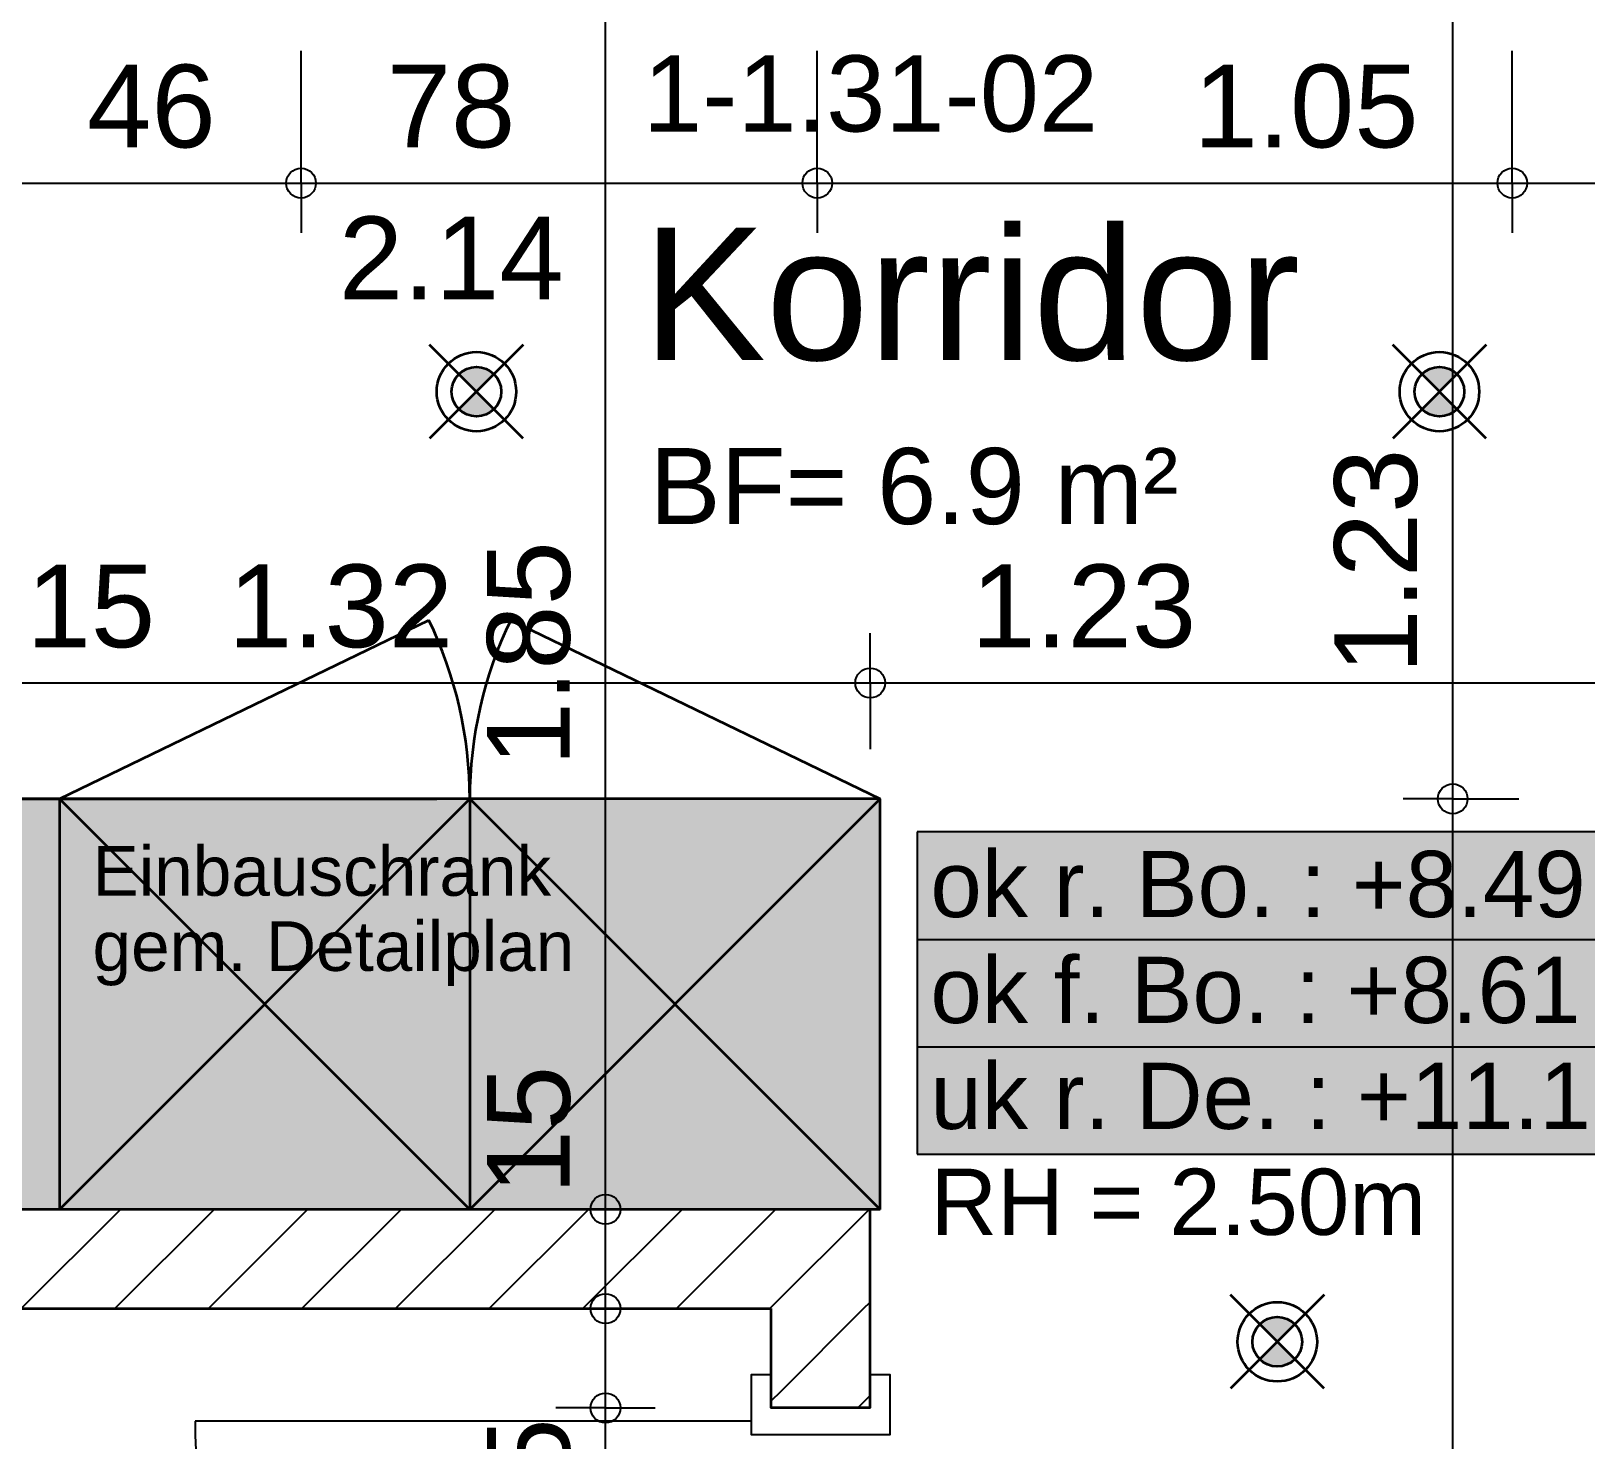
# Model space of a CAD drawing. Header units: centimetres. Extents: x 0.3 to 84.3, y 0.3 to 59.7.
# Drawn here: x 36.784 to 41.482, y 36.198 to 40.453 of the extents above; entities that cross this region are included whole.
import ezdxf

# ---------------------------------------------------------------- set-up
doc = ezdxf.new("R2010")
doc.units = ezdxf.units.CM
doc.linetypes.add('AUSGEZOGEN', pattern=[0])
for name, color, linetype, lineweight in [('Einbaumoebel', 7, 'AUSGEZOGEN', 25), ('Raumbezeichnung', 7, 'AUSGEZOGEN', 35), ('Text Koten', 7, 'AUSGEZOGEN', 50), ('Text Werkplan Ausfuehrung', 7, 'AUSGEZOGEN', 50), ('Tuerzarge', 7, 'AUSGEZOGEN', 25), ('Wand Mauerwerk tragend', 7, 'AUSGEZOGEN', 35), ('Werkplan- Ausfuehrungsmasse', 7, 'AUSGEZOGEN', 25)]:
    doc.layers.add(name, color=color, linetype=linetype, lineweight=lineweight)
doc.layers.add('Elektro Apparate', color=7, linetype='AUSGEZOGEN', lineweight=35, true_color=0x656565)
doc.styles.add('ARIAL', font='ARIAL.TTF')

msp = doc.modelspace()

# ---------------------------------------------------------------- hatches: boundary and pattern name
at = {"layer": 'Elektro Apparate', "linetype": 'AUSGEZOGEN', "lineweight": 35}
h = msp.add_hatch(color=40, dxfattribs=at)
h.paths.add_polyline_path([(38.077, 39.311), (38.13, 39.364), (38.183, 39.311), (38.1768, 39.3054), (38.1467, 39.2909), (38.1133, 39.2909), (38.0832, 39.3054)], flags=16)
h.paths.add_polyline_path([(38.183, 39.417), (38.13, 39.364), (38.077, 39.417), (38.0832, 39.4226), (38.1133, 39.4371), (38.1467, 39.4371), (38.1768, 39.4226)], flags=16)
h = msp.add_hatch(color=40, dxfattribs=at)
h.paths.add_polyline_path([(40.987, 39.311), (41.04, 39.364), (41.093, 39.311), (41.0868, 39.3054), (41.0567, 39.2909), (41.0233, 39.2909), (40.9932, 39.3054)], flags=16)
h.paths.add_polyline_path([(41.093, 39.417), (41.04, 39.364), (40.987, 39.417), (40.9932, 39.4226), (41.0233, 39.4371), (41.0567, 39.4371), (41.0868, 39.4226)], flags=16)
h = msp.add_hatch(color=40, dxfattribs=at)
h.paths.add_polyline_path([(40.497, 36.441), (40.55, 36.494), (40.603, 36.441), (40.5968, 36.4354), (40.5667, 36.4209), (40.5333, 36.4209), (40.5032, 36.4354)], flags=16)
h.paths.add_polyline_path([(40.603, 36.547), (40.55, 36.494), (40.497, 36.547), (40.5032, 36.5526), (40.5333, 36.5671), (40.5667, 36.5671), (40.5968, 36.5526)], flags=16)
at = {"layer": 'Text Koten', "linetype": 'AUSGEZOGEN', "lineweight": 25, "true_color": 0xf1f1f1}
msp.add_hatch(color=7, dxfattribs=at).paths.add_polyline_path([(39.4617, 38.034), (39.4617, 37.0607), (41.6683, 37.0607), (41.6683, 38.034)])
at = {"layer": 'Text Werkplan Ausfuehrung', "linetype": 'AUSGEZOGEN', "lineweight": 25, "true_color": 0xffffe0}
msp.add_hatch(color=7, dxfattribs=at).paths.add_polyline_path([(36.68, 38.134), (36.68, 36.894), (39.35, 36.894), (39.35, 38.134)])

# ---------------------------------------------------------------- linework, layer by layer
at = {"layer": 'Einbaumoebel', "color": 7, "linetype": 'AUSGEZOGEN', "lineweight": 35}
for p, q in [((36.87, 38.134), (37.9862, 38.6741)), ((38.2338, 38.6741), (39.35, 38.134)), ((36.68, 38.134), (38.01, 38.134)), ((39.35, 38.134), (36.68, 38.134)), ((36.87, 38.134), (36.87, 36.894)), ((36.87, 38.134), (38.11, 36.894)), ((38.11, 38.134), (36.87, 36.894)), ((38.11, 38.134), (38.11, 36.894)), ((38.11, 36.894), (39.35, 38.134)), ((39.35, 36.894), (38.11, 38.134)), ((39.35, 36.894), (39.35, 38.134)), ((39.35, 36.894), (36.68, 36.894))]:
    msp.add_line(p, q, dxfattribs=at)
for centre, start, end in [((36.87, 38.134), 0, 25.821), ((39.35, 38.134), 154.179, 180)]:
    msp.add_arc(centre, 1.24, start, end, dxfattribs=at)
at = {"layer": 'Elektro Apparate', "color": 40, "linetype": 'AUSGEZOGEN', "lineweight": 35}
for p, q in [((38.2714, 39.5054), (37.9886, 39.2226)), ((38.2714, 39.2226), (37.9886, 39.5054)), ((41.1814, 39.5054), (40.8986, 39.2226)), ((41.1814, 39.2226), (40.8986, 39.5054)), ((40.6914, 36.6354), (40.4086, 36.3526)), ((40.6914, 36.3526), (40.4086, 36.6354))]:
    msp.add_line(p, q, dxfattribs=at)
for centre, radius in [((38.13, 39.364), 0.12), ((41.04, 39.364), 0.12), ((38.13, 39.364), 0.075), ((41.04, 39.364), 0.075), ((40.55, 36.494), 0.12), ((40.55, 36.494), 0.075)]:
    msp.add_circle(centre, radius, dxfattribs=at)
at = {"layer": 'Text Koten', "color": 7, "linetype": 'AUSGEZOGEN', "lineweight": 25}
for p, q in [((39.4617, 38.034), (39.4617, 37.0607)), ((41.6683, 38.034), (39.4617, 38.034)), ((39.4617, 37.7096), (41.6683, 37.7096)), ((39.4617, 37.3851), (41.6683, 37.3851)), ((39.4617, 37.0607), (41.6683, 37.0607))]:
    msp.add_line(p, q, dxfattribs=at)
at = {"layer": 'Tuerzarge', "color": 7, "linetype": 'AUSGEZOGEN', "lineweight": 25}
msp.add_line((38.96, 36.254), (37.28, 36.254), dxfattribs=at)
msp.add_lwpolyline([(39.17, 36.294), (39.02, 36.294), (39.02, 36.394), (38.96, 36.394), (38.96, 36.214), (39.38, 36.214), (39.38, 36.394), (39.32, 36.394), (39.32, 36.294), (39.17, 36.294)], dxfattribs=at)
msp.add_arc((38.96, 36.254), 1.68, 180, 270, dxfattribs=at)
at = {"layer": 'Wand Mauerwerk tragend', "color": 7, "linetype": 'AUSGEZOGEN', "lineweight": 35}
for p, q in [((39.32, 36.894), (36.68, 36.894)), ((39.32, 36.594), (39.32, 36.894)), ((32.01, 36.594), (39.02, 36.594)), ((39.02, 36.594), (39.02, 36.294)), ((39.32, 36.294), (39.32, 36.594)), ((39.32, 36.294), (39.02, 36.294))]:
    msp.add_line(p, q, dxfattribs=at)
at = {"layer": 'Wand Mauerwerk tragend', "color": 7, "linetype": 'AUSGEZOGEN', "lineweight": 25}
for p, q in [((36.7543, 36.594), (37.0543, 36.894)), ((37.0371, 36.594), (37.3371, 36.894)), ((37.32, 36.594), (37.62, 36.894)), ((37.6028, 36.594), (37.9028, 36.894)), ((37.8857, 36.594), (38.1857, 36.894)), ((38.1685, 36.594), (38.4685, 36.894)), ((38.4514, 36.594), (38.7514, 36.894)), ((38.7342, 36.594), (39.0342, 36.894)), ((39.017, 36.594), (39.317, 36.894)), ((39.2999, 36.594), (39.32, 36.6141)), ((39.2827, 36.294), (39.32, 36.3313))]:
    msp.add_line(p, q, dxfattribs=at)
msp.add_lwpolyline([(39.02, 36.3141), (39.0516, 36.3457), (39.0516, 36.3457), (39.2999, 36.594)], dxfattribs=at)
at = {"layer": 'Werkplan- Ausfuehrungsmasse', "color": 7, "linetype": 'AUSGEZOGEN', "lineweight": 25}
for p, q in [((38.52, 36.894), (38.52, 40.594)), ((41.08, 38.134), (41.08, 40.594)), ((37.6, 39.994), (37.6, 40.144)), ((39.16, 39.994), (39.16, 40.144)), ((41.26, 39.994), (41.26, 40.144)), ((36.68, 39.994), (37.6, 39.994)), ((37.6, 39.994), (37.6, 39.844)), ((37.6, 39.994), (39.16, 39.994)), ((39.16, 39.994), (39.16, 39.844)), ((39.16, 39.994), (41.26, 39.994)), ((41.26, 39.994), (41.26, 39.844)), ((41.26, 39.994), (42.82, 39.994)), ((39.32, 38.484), (39.32, 38.634)), ((36.68, 38.484), (39.32, 38.484)), ((39.32, 38.484), (39.32, 38.334)), ((39.32, 38.484), (39.32, 38.284)), ((39.32, 38.484), (41.78, 38.484)), ((41.08, 38.134), (40.93, 38.134)), ((41.08, 38.134), (41.23, 38.134)), ((41.08, 38.134), (41.28, 38.134)), ((41.08, 33.754), (41.08, 38.134)), ((38.52, 36.894), (38.37, 36.894)), ((38.52, 36.894), (38.67, 36.894)), ((38.52, 36.894), (38.52, 36.894)), ((38.52, 36.594), (38.52, 36.894)), ((36.72, 36.594), (36.87, 36.594)), ((38.52, 36.594), (38.37, 36.594)), ((38.52, 36.594), (38.67, 36.594)), ((38.52, 36.594), (38.52, 36.594)), ((38.52, 36.294), (38.52, 36.594)), ((38.52, 36.294), (38.37, 36.294)), ((38.52, 36.294), (38.67, 36.294)), ((38.52, 36.294), (38.52, 36.294)), ((38.52, 34.534), (38.52, 36.294))]:
    msp.add_line(p, q, dxfattribs=at)
for points in [[(37.6, 39.994), (37.6, 40.0565), (37.6, 40.0565), (37.6, 40.0565), (37.6, 40.0565), (37.6, 40.0565), (37.6, 40.0565), (37.6, 40.0565), (37.6, 40.0565), (37.6, 40.0565), (37.6, 40.0565), (37.6, 40.0565), (37.6, 40.0565), (37.6, 40.0565), (37.6, 40.0565), (37.6, 40.0565), (37.6, 40.0565), (37.6, 40.0565), (37.6, 40.0565), (37.6, 40.0565), (37.6, 40.0565), (37.6, 40.0565), (37.6, 40.0565), (37.6, 40.0565), (37.6, 40.0565), (37.6, 40.0565), (37.6, 40.0565), (37.6, 40.0598), (37.6, 40.0598), (37.6, 40.0644), (37.6, 40.0644), (37.6, 40.394)], [(39.16, 39.994), (39.16, 40.0565), (39.16, 40.0565), (39.16, 40.0565), (39.16, 40.0565), (39.16, 40.0565), (39.16, 40.0565), (39.16, 40.0565), (39.16, 40.0565), (39.16, 40.0565), (39.16, 40.0565), (39.16, 40.0565), (39.16, 40.0565), (39.16, 40.0565), (39.16, 40.0565), (39.16, 40.0565), (39.16, 40.0565), (39.16, 40.0565), (39.16, 40.0565), (39.16, 40.0565), (39.16, 40.0565), (39.16, 40.0565), (39.16, 40.0565), (39.16, 40.0565), (39.16, 40.0565), (39.16, 40.0605), (39.16, 40.0605), (39.16, 40.0662), (39.16, 40.0662), (39.16, 40.394)], [(41.26, 39.994), (41.26, 40.0565), (41.26, 40.0565), (41.26, 40.0565), (41.26, 40.0565), (41.26, 40.0565), (41.26, 40.0565), (41.26, 40.0565), (41.26, 40.0565), (41.26, 40.0565), (41.26, 40.0565), (41.26, 40.0565), (41.26, 40.0565), (41.26, 40.0565), (41.26, 40.0565), (41.26, 40.0565), (41.26, 40.0565), (41.26, 40.0565), (41.26, 40.0565), (41.26, 40.0565), (41.26, 40.0565), (41.26, 40.0565), (41.26, 40.0565), (41.26, 40.0615), (41.26, 40.0615), (41.26, 40.0687), (41.26, 40.0687), (41.26, 40.394)]]:
    msp.add_lwpolyline(points, dxfattribs=at)
for centre in [(37.6, 39.994), (39.16, 39.994), (41.26, 39.994), (39.32, 38.484), (41.08, 38.134), (38.52, 36.894), (38.52, 36.594), (38.52, 36.294)]:
    msp.add_circle(centre, 0.045, dxfattribs=at)

# ---------------------------------------------------------------- texts
at = {"layer": 'Raumbezeichnung', "color": 7, "linetype": 'AUSGEZOGEN', "lineweight": 50, "char_height": 0.23, "width": 0.115, "attachment_point": 7, "style": 'ARIAL'}
for s, insert in [('1-1.31-02', (38.6333, 40.1466)), ('BF=\\~6.9\\~m²', (38.6533, 38.9607))]:
    msp.add_mtext(s, dxfattribs=dict(at, insert=insert))
at = {"layer": 'Raumbezeichnung', "color": 7, "linetype": 'AUSGEZOGEN', "lineweight": 35, "insert": (38.6318, 39.454), "char_height": 0.4, "width": 0.2, "attachment_point": 7, "style": 'ARIAL'}
msp.add_mtext('Korridor', dxfattribs=at)
at = {"layer": 'Text Koten', "color": 7, "linetype": 'AUSGEZOGEN', "lineweight": 35, "char_height": 0.2, "width": 0.1, "attachment_point": 7, "style": 'ARIAL'}
for s, insert in [('ok\\~r.\\~Bo.\\~:\\~+8.49', (39.5017, 37.774)), ('ok\\~f.\\~Bo.\\~:\\~+8.61', (39.5017, 37.454)), ('uk\\~r.\\~De.\\~:\\~+11.11', (39.5017, 37.134)), ('RH\\~=\\~2.50m', (39.5017, 36.814))]:
    msp.add_mtext(s, dxfattribs=dict(at, insert=insert))
at = {"layer": 'Text Werkplan Ausfuehrung', "color": 7, "linetype": 'AUSGEZOGEN', "lineweight": 25, "char_height": 0.15, "width": 0.075, "attachment_point": 7, "style": 'ARIAL'}
for s, insert in [('Einbauschrank\\~', (36.97, 37.839)), ('gem.\\~Detailplan', (36.97, 37.569))]:
    msp.add_mtext(s, dxfattribs=dict(at, insert=insert))
at = {"layer": 'Werkplan- Ausfuehrungsmasse', "color": 7, "linetype": 'AUSGEZOGEN', "lineweight": 50, "char_height": 0.25, "width": 0.125, "attachment_point": 7, "style": 'ARIAL'}
for s, insert in [('46', (36.9538, 40.0983)), ('78', (37.859, 40.0983)), ('1.05', (40.2971, 40.0983)), ('2.14', (37.7141, 39.643)), ('15', (36.7707, 38.5883)), ('1.32', (37.3799, 38.5884)), ('1.23', (39.6253, 38.5884))]:
    msp.add_mtext(s, dxfattribs=dict(at, insert=insert))
at = {"layer": 'Werkplan- Ausfuehrungsmasse', "color": 7, "linetype": 'AUSGEZOGEN', "lineweight": 50, "char_height": 0.25, "width": 0.125, "attachment_point": 7, "rotation": 90, "style": 'ARIAL'}
for s, insert in [('1.23', (40.9756, 38.5121)), ('1.85', (38.4157, 38.2327)), ('15', (38.4157, 36.939)), ('15', (38.4157, 35.8745))]:
    msp.add_mtext(s, dxfattribs=dict(at, insert=insert))

doc.saveas('drawing.dxf')
